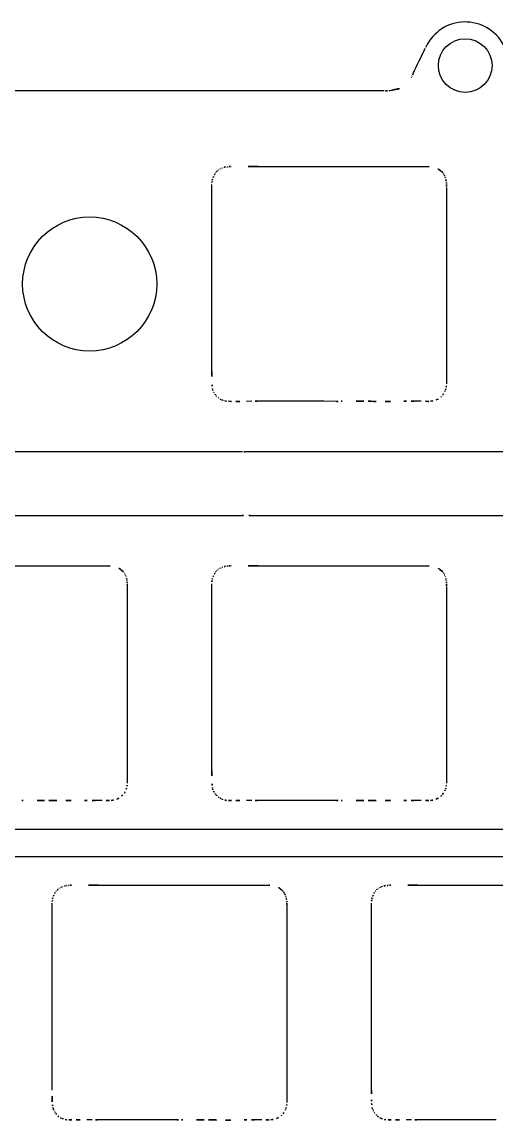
# Model space of a CAD drawing. Header units: millimetres. Extents: x 1963163760 to 1963164260, y 1135949646 to 1135950337.
# Drawn here: x 1963164030.3 to 1963164058.6, y 1135949712.3 to 1135949777.7 of the extents above; entities that cross this region are included whole.
import ezdxf

# ---------------------------------------------------------------- set-up
doc = ezdxf.new("R2010")
doc.units = ezdxf.units.MM

msp = doc.modelspace()

# ---------------------------------------------------------------- linework, layer by layer
for p, q in [((1963164053.607335, 1135949774.666986), (1963164053.56693, 1135949774.582697)), ((1963164045.852574, 1135949773.646295), (1963164015.827855, 1135949773.645921)), ((1963164048.71201, 1135949773.646265), (1963164045.852574, 1135949773.646295)), ((1963164050.141789, 1135949773.646105), (1963164048.71201, 1135949773.646265)), ((1963164051.571568, 1135949773.645777), (1963164050.141789, 1135949773.646105)), ((1963164051.722081, 1135949773.64575), (1963164051.571568, 1135949773.645777)), ((1963164051.872594, 1135949773.645838), (1963164051.722081, 1135949773.64575)), ((1963164044.365025, 1135949769.121393), (1963164054.556432, 1135949769.121637)), ((1963164041.600621, 1135949761.29339), (1963164041.595494, 1135949768.05018)), ((1963164055.600621, 1135949767.882623), (1963164055.600865, 1135949767.542566)), ((1963164055.600865, 1135949768.010385), (1963164055.600865, 1135949767.989092)), ((1963164055.600865, 1135949767.989092), (1963164055.600865, 1135949767.967783)), ((1963164055.600743, 1135949767.202493), (1963164055.600499, 1135949766.135713)), ((1963164055.600865, 1135949767.542566), (1963164055.600743, 1135949767.202493)), ((1963164055.600499, 1135949766.135713), (1963164055.600377, 1135949765.068933)), ((1963164055.600377, 1135949765.068933), (1963164055.600499, 1135949764.002161)), ((1963164055.600499, 1135949764.002161), (1963164055.600743, 1135949762.935388)), ((1963164055.600743, 1135949762.935388), (1963164055.602452, 1135949756.156946)), ((1963164041.601109, 1135949760.523393), (1963164041.600621, 1135949761.29339)), ((1963164041.601414, 1135949759.753381), (1963164041.601109, 1135949760.523393)), ((1963164041.601598, 1135949758.213266), (1963164041.601414, 1135949759.753381)), ((1963164041.601689, 1135949757.552336), (1963164041.601598, 1135949758.213266)), ((1963164041.601903, 1135949757.221918), (1963164041.601689, 1135949757.552336)), ((1963164041.60233, 1135949756.891565), (1963164041.601903, 1135949757.221918)), ((1963164043.982762, 1135949755.120359), (1963164043.667668, 1135949755.118997)), ((1963164044.472386, 1135949755.121252), (1963164044.297887, 1135949755.121225)), ((1963164044.647008, 1135949755.121118), (1963164044.472386, 1135949755.121252)), ((1963164044.996037, 1135949755.120897), (1963164044.647008, 1135949755.121118)), ((1963164045.345128, 1135949755.120806), (1963164044.996037, 1135949755.120897)), ((1963164046.043248, 1135949755.120691), (1963164045.345128, 1135949755.120806)), ((1963164047.537755, 1135949755.120493), (1963164046.043248, 1135949755.120691)), ((1963164048.285069, 1135949755.120332), (1963164047.537755, 1135949755.120493)), ((1963164049.032384, 1135949755.119928), (1963164048.285069, 1135949755.120332)), ((1963164053.88712, 1135949755.123853), (1963164053.675084, 1135949755.124689)), ((1963164054.099156, 1135949755.122812), (1963164053.88712, 1135949755.123853)), ((1963164043.435429, 1135949752.109777), (1963164004.470573, 1135949752.109777)), ((1963164043.649815, 1135949752.111597), (1963164043.548009, 1135949752.111566)), ((1963164044.02921, 1135949752.111307), (1963164043.649815, 1135949752.111597)), ((1963164044.408604, 1135949752.111158), (1963164044.02921, 1135949752.111307)), ((1963164045.167393, 1135949752.111109), (1963164044.408604, 1135949752.111158)), ((1963164078.00919, 1135949752.111513), (1963164045.167393, 1135949752.111109)), ((1963164004.438987, 1135949748.314066), (1963164043.403844, 1135949748.314066)), ((1963164043.894078, 1135949748.311777), (1963164045.3494, 1135949748.311434)), ((1963164045.3494, 1135949748.311434), (1963164046.804723, 1135949748.311296)), ((1963164046.804723, 1135949748.311296), (1963164049.715367, 1135949748.311365)), ((1963164049.715367, 1135949748.311365), (1963164079.862584, 1135949748.312624)), ((1963164025.314976, 1135949745.308878), (1963164035.506505, 1135949745.309122)), ((1963164044.365025, 1135949745.308878), (1963164054.556432, 1135949745.309126)), ((1963164036.550816, 1135949744.155329), (1963164036.550694, 1135949744.070139)), ((1963164036.550694, 1135949744.070139), (1963164036.550816, 1135949743.389963)), ((1963164036.550816, 1135949744.197901), (1963164036.550877, 1135949744.176615)), ((1963164036.550877, 1135949744.176615), (1963164036.550816, 1135949744.155329)), ((1963164041.600621, 1135949737.48089), (1963164041.595494, 1135949744.23768)), ((1963164055.600621, 1135949744.070139), (1963164055.600865, 1135949743.730058)), ((1963164055.600865, 1135949744.197901), (1963164055.600865, 1135949744.176607)), ((1963164055.600865, 1135949744.176607), (1963164055.600865, 1135949744.155298)), ((1963164036.550816, 1135949743.389963), (1963164036.550389, 1135949741.256431)), ((1963164055.600743, 1135949743.389978), (1963164055.600499, 1135949742.323198)), ((1963164055.600865, 1135949743.730058), (1963164055.600743, 1135949743.389978)), ((1963164055.600499, 1135949742.323198), (1963164055.600377, 1135949741.256428)), ((1963164036.550389, 1135949741.256431), (1963164036.55045, 1135949740.189661)), ((1963164055.600377, 1135949741.256428), (1963164055.600499, 1135949740.189659)), ((1963164036.55045, 1135949740.189661), (1963164036.550816, 1135949739.122888)), ((1963164055.600499, 1135949740.189659), (1963164055.600743, 1135949739.122888)), ((1963164036.550816, 1135949739.122888), (1963164036.552403, 1135949732.344446)), ((1963164055.600743, 1135949739.122888), (1963164055.602452, 1135949732.344446)), ((1963164041.601109, 1135949736.710893), (1963164041.600621, 1135949737.48089)), ((1963164041.601414, 1135949735.940878), (1963164041.601109, 1135949736.710893)), ((1963164041.601598, 1135949734.400751), (1963164041.601414, 1135949735.940878)), ((1963164041.601689, 1135949733.739822), (1963164041.601598, 1135949734.400751)), ((1963164041.601903, 1135949733.409408), (1963164041.601689, 1135949733.739822)), ((1963164041.60233, 1135949733.079065), (1963164041.601903, 1135949733.409408)), ((1963164034.837132, 1135949731.311357), (1963164034.625035, 1135949731.312189)), ((1963164035.049229, 1135949731.310297), (1963164034.837132, 1135949731.311357)), ((1963164043.982762, 1135949731.307846), (1963164043.667668, 1135949731.306497)), ((1963164044.472386, 1135949731.308742), (1963164044.297887, 1135949731.308717)), ((1963164044.647008, 1135949731.308603), (1963164044.472386, 1135949731.308742)), ((1963164045.345128, 1135949731.308306), (1963164044.647008, 1135949731.308603)), ((1963164046.043248, 1135949731.308191), (1963164045.345128, 1135949731.308306)), ((1963164047.537755, 1135949731.307985), (1963164046.043248, 1135949731.308191)), ((1963164048.285069, 1135949731.307817), (1963164047.537755, 1135949731.307985)), ((1963164049.032384, 1135949731.307413), (1963164048.285069, 1135949731.307817)), ((1963164053.88712, 1135949731.311357), (1963164053.675084, 1135949731.312185)), ((1963164054.099156, 1135949731.310297), (1963164053.88712, 1135949731.311357)), ((1963164073.452379, 1135949729.575873), (1963163861.820518, 1135949729.575873)), ((1963163861.820518, 1135949727.975873), (1963164073.452379, 1135949727.975873)), ((1963164034.839879, 1135949726.258875), (1963164045.031529, 1135949726.259118)), ((1963164053.889928, 1135949726.258875), (1963164064.081578, 1135949726.259117)), ((1963164032.075719, 1135949718.430887), (1963164032.070592, 1135949725.187677)), ((1963164046.075719, 1135949725.10531), (1963164046.075719, 1135949725.062711)), ((1963164046.075719, 1135949725.062711), (1963164046.075719, 1135949725.020136)), ((1963164046.075719, 1135949725.020136), (1963164046.07578, 1135949724.680048)), ((1963164051.125645, 1135949718.430887), (1963164051.120518, 1135949725.187677)), ((1963164046.075719, 1135949724.33996), (1963164046.075413, 1135949722.206428)), ((1963164046.07578, 1135949724.680048), (1963164046.075719, 1135949724.33996)), ((1963164046.075413, 1135949722.206428), (1963164046.075475, 1135949721.139658)), ((1963164046.075475, 1135949721.139658), (1963164046.075719, 1135949720.072885)), ((1963164046.075719, 1135949720.072885), (1963164046.077428, 1135949713.294444)), ((1963164032.076085, 1135949717.660889), (1963164032.075719, 1135949718.430887)), ((1963164051.126134, 1135949717.660889), (1963164051.125645, 1135949718.430887)), ((1963164032.07639, 1135949716.890877), (1963164032.076085, 1135949717.660889)), ((1963164051.126408, 1135949716.890877), (1963164051.126134, 1135949717.660889)), ((1963164032.076573, 1135949715.350763), (1963164032.07639, 1135949716.890877)), ((1963164051.126622, 1135949715.350763), (1963164051.126408, 1135949716.890877)), ((1963164032.076695, 1135949714.689836), (1963164032.076573, 1135949715.350763)), ((1963164051.126744, 1135949714.689836), (1963164051.126622, 1135949715.350763)), ((1963164032.076939, 1135949714.359427), (1963164032.076695, 1135949714.689836)), ((1963164051.126988, 1135949714.359427), (1963164051.126744, 1135949714.689836)), ((1963164032.077428, 1135949714.029093), (1963164032.076939, 1135949714.359427)), ((1963164051.127476, 1135949714.029093), (1963164051.126988, 1135949714.359427)), ((1963164034.457738, 1135949712.257843), (1963164034.142583, 1135949712.256494)), ((1963164034.947423, 1135949712.258732), (1963164034.772862, 1135949712.258707)), ((1963164035.121983, 1135949712.258585), (1963164034.947423, 1135949712.258732)), ((1963164035.471043, 1135949712.258383), (1963164035.121983, 1135949712.258585)), ((1963164035.820103, 1135949712.258301), (1963164035.471043, 1135949712.258383)), ((1963164036.518346, 1135949712.258188), (1963164035.820103, 1135949712.258301)), ((1963164038.012852, 1135949712.257988), (1963164036.518346, 1135949712.258188)), ((1963164038.760106, 1135949712.257817), (1963164038.012852, 1135949712.257988)), ((1963164039.507359, 1135949712.25741), (1963164038.760106, 1135949712.257817)), ((1963164044.362157, 1135949712.261364), (1963164044.150059, 1135949712.262201)), ((1963164044.574254, 1135949712.260309), (1963164044.362157, 1135949712.261364)), ((1963164053.507664, 1135949712.257843), (1963164053.19257, 1135949712.256494)), ((1963164053.997411, 1135949712.258732), (1963164053.822789, 1135949712.258707)), ((1963164054.17191, 1135949712.258585), (1963164053.997411, 1135949712.258732)), ((1963164054.870091, 1135949712.258301), (1963164054.17191, 1135949712.258585)), ((1963164055.568272, 1135949712.258188), (1963164054.870091, 1135949712.258301)), ((1963164057.06284, 1135949712.257988), (1963164055.568272, 1135949712.258188)), ((1963164057.810155, 1135949712.257817), (1963164057.06284, 1135949712.257988)), ((1963164058.557408, 1135949712.25741), (1963164057.810155, 1135949712.257817))]:
    msp.add_line(p, q)
for centre, radius in [((1963164056.718541, 1135949775.146112), 1.600311), ((1963164034.310338, 1135949762.118418), 3.999351)]:
    msp.add_circle(centre, radius)
for centre, radius, start, end in [((1963164056.716419, 1135949775.153928), 2.593932, 91.21374707, 154.09671417), ((1963164056.716499, 1135949775.146111), 2.601749, 28.53922706, 91.21188881), ((1963163497.419176, 1135950041.80307), 617.01455, 334.345121902, 334.501263318), ((1963164065.732957, 1135949770.754169), 12.626667, 154.01130393, 154.53191832), ((1963164052.172183, 1135949775.148519), 1.502541, 270.6598928, 331.36920779), ((1963164051.914629, 1135949775.279763), 1.791509, 331.63191481, 334.38025997), ((1963164009.868847, 1135949795.335545), 48.375646, 334.49452986, 334.59628408), ((1963164051.91291, 1135949738.296802), 35.349058, 89.82139028, 90.06535127), ((1963164052.085155, 1135949782.686308), 9.040832, 269.60676924, 270.66121792), ((1963164042.372227, 1135949768.38838), 0.649179, 130.81505803, 135.83730196), ((1963164042.78978, 1135949767.836188), 1.340764, 124.86280746, 128.89552535), ((1963164042.512145, 1135949768.233664), 0.855926, 118.50455594, 124.82246822), ((1963164042.543001, 1135949768.165766), 0.930333, 115.07533631, 118.17892383), ((1963164042.647089, 1135949767.94648), 1.173066, 110.1836775, 115.14089618), ((1963164042.638698, 1135949767.926635), 1.188889, 101.83161739, 109.47412713), ((1963164042.643743, 1135949767.900817), 1.215193, 99.22135, 101.81485401), ((1963164042.712046, 1135949767.289522), 1.829788, 94.26126646, 98.26504933), ((1963164042.728781, 1135949767.073771), 2.046187, 91.32595366, 94.27964952), ((1963164042.714665, 1135949763.757772), 5.36174, 89.88161908, 90.35514483), ((1963164042.681431, 1135949794.855921), 25.736458, 270.0986553, 270.29595342), ((1963164043.821342, 1135949542.766879), 226.355167, 89.86238522, 90.25488987), ((1963164054.962206, 1135949779.654818), 10.540994, 267.79386379, 268.08633077), ((1963164054.575039, 1135949768.059457), 1.060829, 42.34461312, 88.10040862), ((1963164043.851724, 1135949767.942125), 2.258816, 172.4085513, 177.25808052), ((1963164042.930942, 1135949768.064715), 1.329909, 167.03750157, 172.40305293), ((1963164042.779503, 1135949768.063816), 1.183045, 156.6743117, 165.34964983), ((1963164042.539665, 1135949768.167577), 0.921723, 145.55186583, 156.69385584), ((1963164042.70759, 1135949768.037627), 1.133775, 139.51646904, 144.9366751), ((1963164042.961611, 1135949767.813506), 1.472496, 135.76838541, 139.30064947), ((1963164055.113178, 1135949768.54825), 0.333844, 37.75973767, 42.55301718), ((1963164055.100616, 1135949768.532227), 0.353622, 35.27283083, 38.56590907), ((1963164053.492453, 1135949767.400836), 2.319895, 33.10209527, 35.14966937), ((1963164054.794301, 1135949768.24895), 0.766156, 26.93750771, 33.14081028), ((1963164054.626778, 1135949768.171286), 0.950709, 23.50989328, 26.53651554), ((1963164054.297251, 1135949768.031114), 1.308801, 18.94020248, 23.38231726), ((1963164054.333134, 1135949768.063998), 1.264338, 10.82188673, 18.05846765), ((1963164054.04063, 1135949768.013613), 1.561109, 8.58114632, 10.62258643), ((1963164053.383297, 1135949767.97164), 2.218068, 3.71089475, 7.11950459), ((1963164052.786639, 1135949767.951436), 2.814843, 1.20000173, 3.33524762), ((1963164070.453088, 1135949767.882623), 14.852467, 179.67147976, 180), ((1963164093.75964, 1135949757.019819), 52.157468, 180.14089329, 180.99974442), ((1963164043.037161, 1135949756.134443), 1.427262, 180.9899349, 189.78219536), ((1963164042.334858, 1135949756.021169), 0.715966, 190.39813747, 196.56151908), ((1963164042.391752, 1135949756.048537), 0.778365, 197.2987607, 208.59333781), ((1963164054.563842, 1135949756.143196), 1.038939, 334.85255293, 340.48957173), ((1963164054.636072, 1135949756.104566), 0.958033, 341.22454593, 352.19934306), ((1963164053.396654, 1135949756.273062), 2.208852, 352.23266836, 356.98664817), ((1963164043.711725, 1135949756.769296), 2.282301, 208.62167146, 212.46800308), ((1963164045.12518, 1135949757.70684), 3.978251, 212.93197815, 213.28681694), ((1963164042.207774, 1135949755.794199), 0.489782, 213.55823176, 216.44034579), ((1963164042.347029, 1135949755.913048), 0.672529, 217.53905282, 222.9803052), ((1963164042.925887, 1135949756.46107), 1.46964, 223.22561314, 229.37040682), ((1963164042.537552, 1135949756.007812), 0.872776, 229.34246833, 239.69925947), ((1963164042.567467, 1135949756.071922), 0.943244, 240.09521315, 246.19850324), ((1963164042.607754, 1135949756.16311), 1.042935, 246.19517028, 257.62884135), ((1963164042.613242, 1135949756.243086), 1.122291, 258.22994078, 269.38680126), ((1963164043.22669, 1135949816.804433), 61.686745, 269.41905508, 269.82405404), ((1963164043.159759, 1135949874.392627), 119.274711, 269.94116474, 270.24398875), ((1963164044.484235, 1135949629.967456), 125.153908, 90.0853091, 90.22957695), ((1963164049.077042, 1135949810.198315), 55.078405, 269.95354105, 270.25208946), ((1963164048.751496, 1135949821.6515), 66.53348, 270.48903385, 270.64065774), ((1963164050.261775, 1135949684.989541), 70.136825, 89.67292781, 90.62605388), ((1963164049.594655, 1135949632.206109), 122.923749, 89.30464233, 89.50242814), ((1963164051.98687, 1135949830.022419), 74.907026, 269.31126812, 269.96046686), ((1963164051.981537, 1135949821.221266), 66.105871, 269.95982482, 270.69537133), ((1963164053.88415, 1135949664.294806), 90.832123, 90.42633067, 90.69408718), ((1963164053.478538, 1135949692.492083), 62.632914, 89.82020179, 90.24722629), ((1963164053.843142, 1135949704.680746), 50.442716, 89.26354881, 89.70919662), ((1963164054.507315, 1135949756.35638), 1.237187, 269.26712806, 276.67668031), ((1963164054.470678, 1135949756.58856), 1.472082, 277.04229421, 290.14655349), ((1963164054.647111, 1135949756.106814), 0.959044, 290.16365019, 310.33498614), ((1963164054.696669, 1135949756.023656), 0.863727, 311.39963117, 321.26277517), ((1963164054.451518, 1135949756.196565), 1.163296, 322.17545733, 334.82408819), ((1963164043.554399, 1135949748.166517), 3.945054, 90.09280866, 91.72810877), ((1963164043.592224, 1135949752.378866), 4.069163, 267.34656133, 270.79889853), ((1963164043.889779, 1135949731.040744), 17.271034, 89.98573857, 90.79892584), ((1963164035.851898, 1135949754.302558), 9.000066, 267.80063066, 268.15055535), ((1963164035.527147, 1135949744.251486), 1.056251, 42.23835744, 88.13967589), ((1963164042.638874, 1135949744.11631), 1.186782, 99.20586317, 101.86159687), ((1963164042.712046, 1135949743.477022), 1.829788, 94.26126646, 98.26504933), ((1963164042.727378, 1135949743.283941), 2.023475, 91.30109881, 94.28793687), ((1963164042.715517, 1135949740.357702), 4.94931, 89.88161908, 90.39459676), ((1963164042.692509, 1135949766.754056), 21.447081, 270.08877883, 270.32554225), ((1963164043.81826, 1135949517.58584), 227.723694, 89.8624262, 90.25258123), ((1963164054.926402, 1135949754.896737), 9.594747, 267.79014566, 268.11327001), ((1963164054.575416, 1135949744.247777), 1.059995, 42.32541829, 88.10278694), ((1963164036.043705, 1135949744.718993), 0.359551, 37.96159991, 42.41651507), ((1963164035.776086, 1135949744.518664), 0.693809, 34.06121565, 37.41016819), ((1963164035.055235, 1135949744.01345), 1.57402, 31.03947845, 34.60016473), ((1963164035.7931, 1135949744.456755), 0.713227, 23.22676588, 31.09054314), ((1963164035.322647, 1135949744.246319), 1.228566, 18.8583181, 23.59274382), ((1963164035.313194, 1135949744.260177), 1.233138, 10.68847318, 18.10697985), ((1963164042.779817, 1135949744.251187), 1.183381, 156.67492336, 165.34744644), ((1963164042.538775, 1135949744.355484), 0.920743, 145.54300327, 156.69564237), ((1963164042.706476, 1135949744.226224), 1.132214, 139.52210831, 144.95100408), ((1963164042.961611, 1135949744.001006), 1.472496, 135.76838541, 139.30064947), ((1963164042.372483, 1135949744.575801), 0.649418, 130.82669964, 135.84802495), ((1963164042.583257, 1135949744.305662), 0.991776, 124.38385747, 129.83769032), ((1963164042.538911, 1135949744.370739), 0.913025, 118.47001997, 124.39348903), ((1963164042.543001, 1135949744.353281), 0.930333, 115.07533631, 118.17892383), ((1963164042.649796, 1135949744.127079), 1.180478, 110.19144798, 115.11722209), ((1963164042.637685, 1135949744.117334), 1.185535, 101.81558007, 109.47954498), ((1963164055.114794, 1135949744.737218), 0.331658, 37.72804199, 42.55442863), ((1963164055.100399, 1135949744.719644), 0.353834, 35.26041424, 38.55249428), ((1963164053.481251, 1135949743.580722), 2.333425, 33.10802873, 35.14372694), ((1963164054.796649, 1135949744.437748), 0.763467, 26.92946802, 33.15414329), ((1963164054.627304, 1135949744.358889), 0.950186, 23.5168368, 26.54429854), ((1963164054.297251, 1135949744.218614), 1.308801, 18.94020248, 23.38231726), ((1963164054.333134, 1135949744.251498), 1.264338, 10.82188673, 18.05846765), ((1963164035.409507, 1135949744.272028), 1.136315, 8.19649299, 11.00199097), ((1963164034.578334, 1135949744.182343), 1.972008, 3.49901294, 7.33264552), ((1963164034.299651, 1135949744.161226), 2.251464, 0.93333188, 3.60257939), ((1963164043.851365, 1135949744.129633), 2.258457, 172.40794468, 177.25786155), ((1963164042.931262, 1135949744.252179), 1.33023, 167.03907222, 172.40398994), ((1963164054.039785, 1135949744.201035), 1.561954, 8.57879706, 10.61969556), ((1963164053.51255, 1135949744.171362), 2.088298, 3.60579611, 7.2258631), ((1963164052.787458, 1135949744.138959), 2.814025, 1.20017928, 3.33572651), ((1963164070.453421, 1135949744.070138), 14.8528, 179.67147976, 180), ((1963164093.74861, 1135949733.207288), 52.146437, 180.14087963, 180.99984027), ((1963164034.381604, 1135949732.455819), 2.173654, 352.23230907, 357.06301688), ((1963164043.037769, 1135949732.32201), 1.42787, 180.98951126, 189.78008882), ((1963164053.396791, 1135949732.460559), 2.208715, 352.23243273, 356.98655196), ((1963164035.596759, 1135949732.294344), 0.959266, 290.17810229, 310.34751679), ((1963164035.624259, 1135949732.236159), 0.897273, 311.41469993, 327.64604263), ((1963164035.41909, 1135949732.366156), 1.140158, 327.64497398, 340.40211378), ((1963164035.5863, 1135949732.292056), 0.957879, 341.22300377, 352.19868231), ((1963164042.334858, 1135949732.208684), 0.715966, 190.39813747, 196.56151908), ((1963164042.391718, 1135949732.236008), 0.778319, 197.29637138, 208.59239041), ((1963164043.713339, 1135949732.957716), 2.284156, 208.62246622, 212.46574843), ((1963164043.559826, 1135949732.873211), 2.109302, 212.76744324, 213.43682952), ((1963164042.211138, 1135949731.98391), 0.493812, 213.55682236, 216.41632464), ((1963164042.347607, 1135949732.101165), 0.673372, 217.55180434, 222.98525384), ((1963164042.927235, 1135949732.649961), 1.471575, 223.22913104, 229.36588179), ((1963164042.537979, 1135949732.195925), 0.87352, 229.34749566, 239.69536561), ((1963164054.647112, 1135949732.294312), 0.959041, 290.16361983, 310.3350054), ((1963164054.696674, 1135949732.21115), 0.863719, 311.39958236, 321.26282423), ((1963164054.451253, 1135949732.384192), 1.163583, 322.17848491, 334.82461967), ((1963164054.56328, 1135949732.330942), 1.039545, 334.85419683, 340.48792137), ((1963164054.636169, 1135949732.292065), 0.957937, 341.22358266, 352.19892963), ((1963164029.56743, 1135949810.513008), 79.208187, 270.50781758, 270.63508405), ((1963164031.212933, 1135949661.0666), 70.24728, 89.67443043, 90.62605388), ((1963164030.488808, 1135949603.012551), 128.305112, 89.30886374, 89.49838447), ((1963164032.936604, 1135949805.74567), 74.442784, 269.30718331, 269.96048052), ((1963164032.931116, 1135949797.406432), 66.103544, 269.9602483, 270.69590404), ((1963164034.817597, 1135949641.877808), 89.436521, 90.42232809, 90.69421011), ((1963164034.430249, 1135949669.256675), 62.05582, 89.82016081, 90.25103756), ((1963164034.803572, 1135949682.062351), 49.248559, 89.25798844, 89.71419639), ((1963164035.457358, 1135949732.539087), 1.232412, 269.25572065, 276.69832816), ((1963164035.424048, 1135949732.763644), 1.459338, 276.9688401, 290.18712625), ((1963164042.56656, 1135949732.257341), 0.940988, 240.0799079, 246.19826467), ((1963164042.608145, 1135949732.351971), 1.044351, 246.20604439, 257.62396216), ((1963164042.613223, 1135949732.430585), 1.12229, 258.23094545, 269.3877849), ((1963164043.217222, 1135949791.794155), 60.488932, 269.41654156, 269.82957285), ((1963164043.160395, 1135949851.540834), 120.235407, 269.94134233, 270.24173475), ((1963164044.486508, 1135949606.154945), 125.153914, 90.08634729, 90.23061513), ((1963164049.071385, 1135949789.110236), 57.802836, 269.96134113, 270.24580563), ((1963164048.663332, 1135949805.946921), 74.641873, 270.50358267, 270.63871794), ((1963164050.262967, 1135949661.064762), 70.249118, 89.67443043, 90.62605388), ((1963164049.473501, 1135949597.219334), 134.09868, 89.31081736, 89.49212778), ((1963164051.98539, 1135949805.766676), 74.463789, 269.30830354, 269.96139577), ((1963164051.979913, 1135949797.603991), 66.301102, 269.96136845, 270.69481113), ((1963164053.867523, 1135949641.877808), 89.436521, 90.42232809, 90.69421011), ((1963164053.479575, 1135949669.492984), 61.81951, 89.81879478, 90.25143371), ((1963164053.854687, 1135949682.113804), 49.197101, 89.25841205, 89.71528921), ((1963164054.507392, 1135949732.540285), 1.233605, 269.2585623, 276.69253832), ((1963164054.470687, 1135949732.776059), 1.472078, 277.04196381, 290.14624654), ((1963164033.253644, 1135949725.201118), 1.18229, 156.64946896, 165.32957108), ((1963164033.026659, 1135949725.298782), 0.935186, 145.65129668, 156.63100279), ((1963164033.207684, 1135949725.154638), 1.166096, 139.54767027, 144.82240217), ((1963164033.363964, 1135949725.017596), 1.373935, 135.6416451, 139.42739061), ((1963164032.970758, 1135949725.407417), 0.820268, 133.92374063, 135.90755276), ((1963164032.671227, 1135949725.719218), 0.387904, 129.80747754, 134.00573283), ((1963164033.264742, 1135949724.973699), 1.340756, 124.86234866, 128.89504958), ((1963164032.986559, 1135949725.372085), 0.854858, 118.50060717, 124.82642087), ((1963164033.019042, 1135949725.301187), 0.932679, 115.08018879, 118.17599649), ((1963164033.12245, 1135949725.083122), 1.174018, 110.18667222, 115.13988773), ((1963164033.116121, 1135949725.054944), 1.198384, 101.85606982, 109.43771841), ((1963164033.11507, 1135949725.056055), 1.19708, 99.18518856, 101.81781172), ((1963164033.187308, 1135949724.428512), 1.828336, 94.27363569, 98.28071683), ((1963164033.203599, 1135949724.208421), 2.049029, 91.31973669, 94.2693076), ((1963164033.193795, 1135949719.822926), 6.434089, 89.93835071, 90.33294629), ((1963164033.165363, 1135949748.160387), 21.903404, 270.09248079, 270.32431276), ((1963164034.28833, 1135949501.173848), 225.085702, 89.85959848, 90.25428876), ((1963164045.369752, 1135949735.023419), 8.770825, 267.78999498, 268.1484642), ((1963164045.052185, 1135949725.201775), 1.055952, 42.23142344, 88.14484256), ((1963164045.565104, 1135949725.665986), 0.36416, 37.99508791, 42.39313461), ((1963164045.143523, 1135949725.327248), 0.904949, 32.56899333, 38.46514431), ((1963164045.119813, 1135949725.312022), 0.933127, 26.85483787, 32.57318833), ((1963164045.022762, 1135949725.271925), 1.037856, 23.63698297, 26.4094215), ((1963164044.846602, 1135949725.196044), 1.229661, 18.85352736, 23.58505409), ((1963164052.303693, 1135949725.201118), 1.18229, 156.64946896, 165.32957108), ((1963164052.076708, 1135949725.298782), 0.935186, 145.65129668, 156.63100279), ((1963164052.471431, 1135949725.008308), 1.425073, 139.83588549, 144.96348767), ((1963164051.933139, 1135949725.4624), 0.720831, 129.67519636, 139.82233371), ((1963164052.052493, 1135949725.331662), 0.897695, 124.18556089, 130.21110856), ((1963164052.072877, 1135949725.303381), 0.932544, 118.44466578, 124.24527721), ((1963164052.094552, 1135949725.252643), 0.987494, 115.23068335, 118.14825064), ((1963164052.187289, 1135949725.046099), 1.213871, 110.23882848, 115.03466614), ((1963164052.166169, 1135949725.054944), 1.198384, 101.85606982, 109.43771841), ((1963164052.157144, 1135949725.101527), 1.15094, 99.16057254, 101.89279559), ((1963164052.237798, 1135949724.421951), 1.834912, 94.27210184, 98.2685982), ((1963164052.253894, 1135949724.204521), 2.052936, 91.3274705, 94.26803359), ((1963164052.243825, 1135949719.787428), 6.469587, 89.93851463, 90.33203098), ((1963164052.215412, 1135949748.160387), 21.903404, 270.09248079, 270.32431276), ((1963164053.338379, 1135949501.173848), 225.085702, 89.85959848, 90.25428876), ((1963164034.677578, 1135949725.06767), 2.609747, 173.89833569, 177.36436602), ((1963164033.259601, 1135949725.218663), 1.183753, 166.22414942, 173.87010174), ((1963164044.838109, 1135949725.21013), 1.233251, 10.68880548, 18.10664726), ((1963164044.935146, 1135949725.222068), 1.135701, 8.19874168, 11.00499687), ((1963164043.924583, 1135949725.115407), 2.15149, 3.65813876, 7.17226023), ((1963164043.42875, 1135949725.09552), 2.647609, 1.13354389, 3.40302495), ((1963164042.361552, 1135949725.13725), 3.714304, 359.50729141, 0.16423894), ((1963164053.376485, 1135949725.079622), 2.258553, 172.40804127, 177.25776604), ((1963164052.456455, 1135949725.202182), 1.330395, 167.04034798, 172.40523025), ((1963163938.136421, 1135949713.852013), 93.941174, 359.7623907, 0.107999), ((1963164186.406452, 1135949714.200896), 135.279085, 180.07276885, 180.31636231), ((1963164035.428406, 1135949713.446969), 3.351655, 179.73546581, 185.072767), ((1963164043.835825, 1135949713.414316), 2.244805, 352.26116409, 356.93894744), ((1963164059.56166, 1135949713.518031), 8.432474, 180.43549704, 181.88157697), ((1963164052.660128, 1135949713.292358), 1.527254, 181.92104993, 189.91278659), ((1963164033.43353, 1135949713.263625), 1.348395, 184.80772688, 190.00150835), ((1963164032.809743, 1135949713.158644), 0.715872, 190.39770616, 196.56190376), ((1963164032.622622, 1135949713.109754), 0.522618, 197.27206343, 201.86796662), ((1963164033.386971, 1135949713.412831), 1.34486, 201.72194832, 203.50727448), ((1963164033.904053, 1135949713.657288), 1.916618, 204.04306961, 205.57381142), ((1963164033.415857, 1135949713.436979), 1.381202, 206.07227843, 210.65431714), ((1963164033.129021, 1135949713.264834), 1.046681, 210.55339475, 216.6003719), ((1963164033.05004, 1135949713.224706), 0.959464, 217.48871388, 228.82769647), ((1963164045.164868, 1135949713.169043), 0.874038, 311.38526797, 321.14306161), ((1963164044.918259, 1135949713.338639), 1.172696, 322.24976563, 334.79282496), ((1963164045.059491, 1135949713.272203), 1.016617, 334.7905885, 340.55145877), ((1963164045.111052, 1135949713.241896), 0.957976, 341.23388117, 352.20916095), ((1963164051.859787, 1135949713.158644), 0.715868, 190.39780268, 196.5620032), ((1963164051.790826, 1135949713.147509), 0.646657, 197.35809104, 203.34036792), ((1963164052.739248, 1135949713.558925), 1.680468, 203.40824709, 205.70909678), ((1963164052.557801, 1135949713.483123), 1.484136, 206.11112754, 211.60775998), ((1963164051.902198, 1135949713.079035), 0.714005, 211.5643044, 223.00378211), ((1963164052.465039, 1135949713.613439), 1.49012, 223.27026039, 229.3303008), ((1963164033.081047, 1135949713.261219), 1.007361, 228.86734059, 239.66670745), ((1963164033.038292, 1135949713.199683), 0.932674, 240.02452396, 246.19076653), ((1963164033.084704, 1135949713.307238), 1.049813, 246.24298737, 257.60768146), ((1963164033.088159, 1135949713.37905), 1.120757, 258.22307697, 269.38898709), ((1963164033.692197, 1135949772.744152), 60.488932, 269.41654156, 269.82957285), ((1963164033.63535, 1135949832.473375), 120.21795, 269.94134233, 270.24174841), ((1963164034.958264, 1135949587.104939), 125.153906, 90.08487197, 90.22913982), ((1963164039.545531, 1135949768.925601), 56.668204, 269.96140943, 270.25172057), ((1963164039.046854, 1135949796.740482), 84.485847, 270.50703885, 270.62631356), ((1963164040.737222, 1135949641.778051), 70.485803, 89.67484023, 90.62336265), ((1963164039.956172, 1135949578.246469), 134.021455, 89.31371348, 89.49506488), ((1963164042.461076, 1135949786.933766), 74.680875, 269.30977909, 269.96098596), ((1963164042.455374, 1135949778.370657), 66.117764, 269.96087667, 270.69634131), ((1963164044.359375, 1135949621.419256), 90.845186, 90.42634433, 90.69407352), ((1963164043.953565, 1135949649.662346), 62.600163, 89.82016081, 90.24728093), ((1963164044.315082, 1135949661.604198), 50.656774, 89.26326179, 89.70686065), ((1963164044.982247, 1135949713.492702), 1.236019, 269.26701878, 276.68504226), ((1963164044.94706, 1135949713.721539), 1.46742, 277.00944049, 290.15228388), ((1963164045.123538, 1135949713.240963), 0.955465, 290.14586605, 310.3934906), ((1963164052.06283, 1135949713.145595), 0.873152, 229.34177046, 239.69444721), ((1963164052.091728, 1135949713.207637), 0.941319, 240.08142608, 246.19760448), ((1963164052.132556, 1135949713.300047), 1.042347, 246.19432004, 257.63431023), ((1963164052.138208, 1135949713.380345), 1.122052, 258.23045788, 269.38965641), ((1963164052.742246, 1135949772.744152), 60.488932, 269.41654156, 269.82957285), ((1963164052.685387, 1135949832.450088), 120.194664, 269.94134233, 270.24177573), ((1963164053.957315, 1135949605.670409), 106.588383, 90.07231806, 90.24170743)]:
    msp.add_arc(centre, radius, start, end)

doc.saveas('drawing.dxf')
